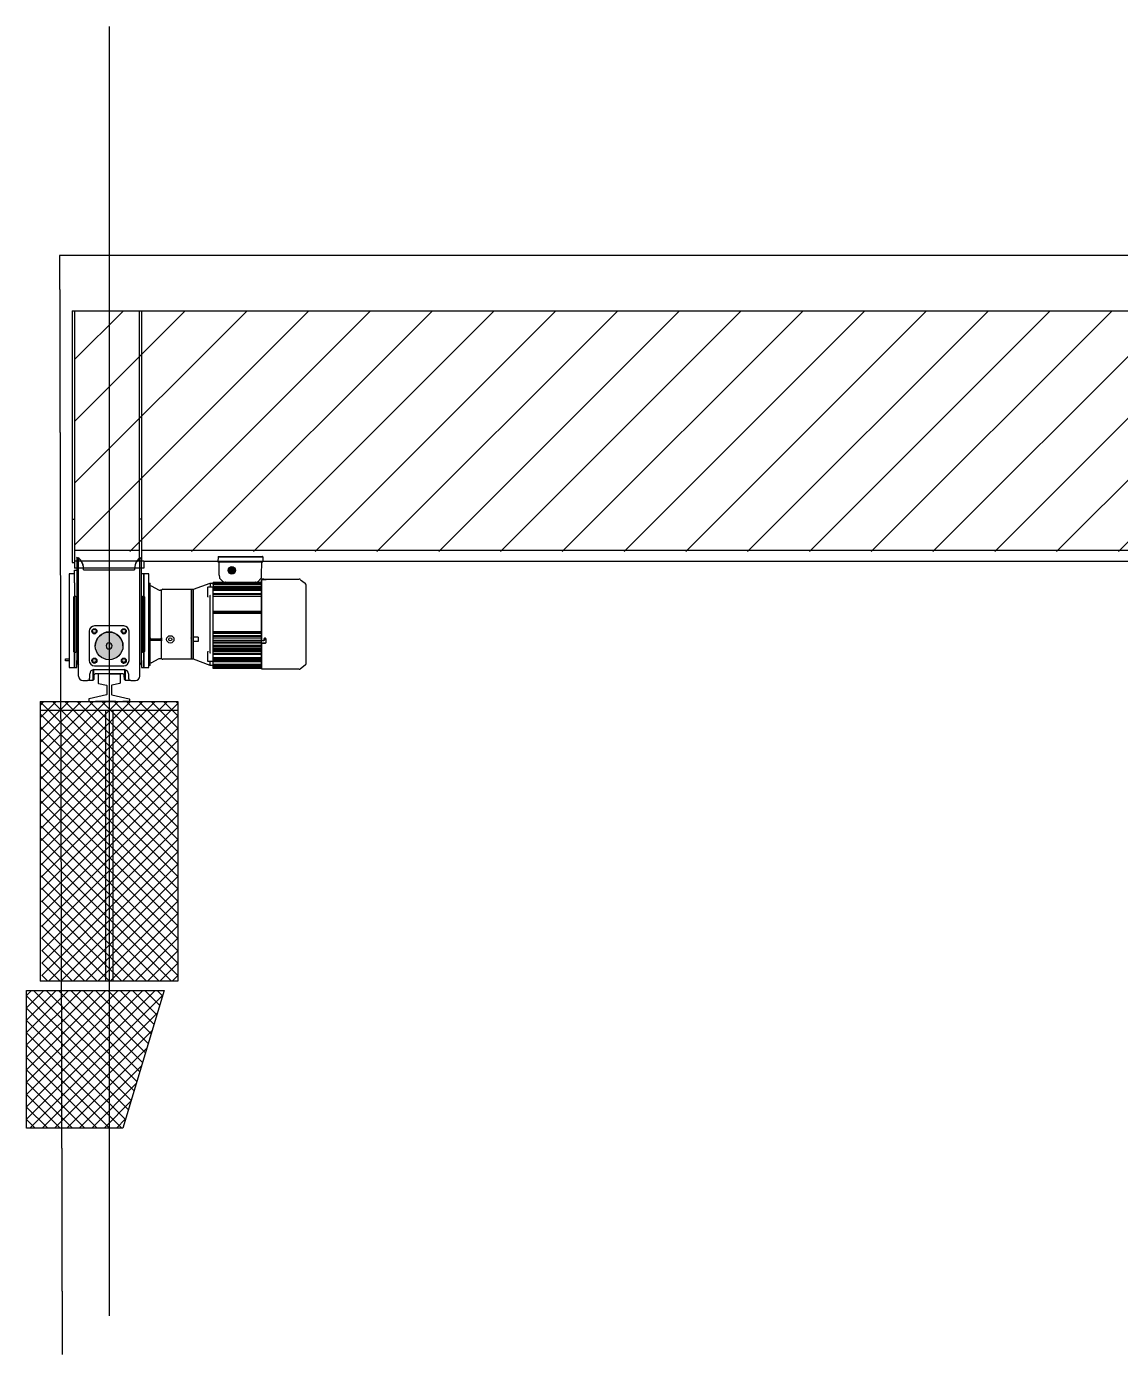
# Model space of a CAD drawing. Extents: x -599358 to 2865263, y -1062760 to 486533.
# Drawn here: x 269961 to 273936, y -695867 to -691042 of the extents above; entities that cross this region are included whole.
import ezdxf

# ---------------------------------------------------------------- set-up
doc = ezdxf.new("R2010")
doc.units = 0
doc.linetypes.add('DASH', pattern=[0.35, 0.25, -0.1])
doc.linetypes.add('DOTE', pattern=[2.42, 2, -0.2, 0.02, -0.2])
for name, color, linetype in [('06A-01-03', 7, 'Continuous'), ('5剖面线层', 2, 'Continuous'), ('A-AXIS-DOTE', 14, 'DOTE'), ('A-HATCH-1', 252, 'Continuous'), ('A-HATCH-2', 251, 'Continuous'), ('A-LIN-V', 9, 'Continuous'), ('FAG16-10.01MA1-被', 7, 'Continuous'), ('FAG16-10.02MA1-被', 7, 'Continuous'), ('FAG16-10MA1-端梁结构', 7, 'Continuous'), ('FAG16-20.02MA1-轴', 7, 'Continuous'), ('FHSGH10105-主梁-01', 7, 'Continuous'), ('FHSGH10105-主梁-02', 7, 'Continuous'), ('FHSGH10105-主梁-04', 7, 'Continuous'), ('FHSGH10105-主梁-06', 7, 'Continuous'), ('G80接口', 7, 'Continuous'), ('G80箱体', 7, 'Continuous'), ('六角头螺栓_M5-135', 7, 'Continuous'), ('后端盖', 7, 'Continuous'), ('左缓冲器_M', 7, 'Continuous'), ('接线盒', 7, 'Continuous'), ('接线盒盖', 7, 'Continuous'), ('机壳', 7, 'Continuous'), ('电机接线盒密封垫', 7, 'Continuous'), ('端梁装置_M', 7, 'Continuous'), ('端盖', 7, 'Continuous'), ('连接板', 7, 'Continuous'), ('齿轴1', 7, 'Continuous')]:
    doc.layers.add(name, color=color, linetype=linetype)

# ---------------------------------------------------------------- blocks, each defined once
blk = doc.blocks.new('zw$F472')
at = {"layer": '5剖面线层'}
h = blk.add_hatch(color=250, dxfattribs=at)
h.dxf.hatch_style = 1
h.paths.add_polyline_path([(78, 46, 1), (14, 46, 1)])
at = {"layer": '左缓冲器_M', "color": 7, "linetype": 'Continuous'}
for p, q in [((0, 80), (0, 12)), ((80, 92), (12, 92)), ((80, 92), (12, 92)), ((92, 12), (92, 80)), ((12, 0), (80, 0))]:
    blk.add_line(p, q, dxfattribs=at)
blk.add_circle((46, 46), 32, dxfattribs=at)
blk.add_circle((46, 46), 32, dxfattribs=at)
for centre, radius, start, end in [((12, 80), 12, 90, 180), ((12, 80), 12, 90, 180), ((12, 80), 5.76, 0, 359.9997), ((12, 80), 5.76, 179.9997, 359.9997), ((46, 46), 32, 0, 179.9997), ((80, 80), 5.77, 0, 359.9997), ((80, 80), 5.76, 138.2865, 359.9997), ((80, 80), 5.76, 179.9997, 359.9997), ((80, 80), 12, 0, 90), ((80, 80), 12, 0, 90), ((80, 80), 5.76, 0, 30.6637), ((12, 12), 12, 180, 270), ((12, 12), 5.76, 0, 359.9997), ((12, 12), 5.76, 179.9997, 359.9997), ((80, 12), 5.76, 0, 359.9997), ((80, 12), 5.76, 179.9997, 359.9997), ((80, 12), 5.77, 240.2721, 271.2954), ((80, 12), 5.77, 240.2724, 271.2951), ((80, 12), 12, 270, 0)]:
    blk.add_arc(centre, radius, start, end, dxfattribs=at)
at = {"layer": '端梁装置_M', "color": 7, "linetype": 'Continuous'}
for centre, start in [((12, 80), 0), ((12, 80), 179.9997), ((80, 80), 0), ((80, 80), 179.9997), ((12, 12), 0), ((12, 12), 179.9997), ((80, 12), 0), ((80, 12), 179.9997)]:
    blk.add_arc(centre, 4.8, start, 359.9997, dxfattribs=at)

msp = doc.modelspace()

# ---------------------------------------------------------------- hatches: boundary and pattern name
at = {"layer": '5剖面线层'}
h = msp.add_hatch(color=4, dxfattribs=at)
h.dxf.hatch_style = 1
h.paths.add_polyline_path([(270720, -693017.6, 1), (270692.9, -693017.6, 1)])
h = msp.add_hatch(color=4, dxfattribs=at)
h.dxf.hatch_style = 1
h.paths.add_polyline_path([(270306.5, -693238.5, -0.999997), (270321.5, -693238.5, -0.999997), (270306.5, -693238.5)])
h.paths.add_polyline_path([(270199.6, -693238.5, -0.999997), (270214.7, -693238.5, -0.999997), (270199.6, -693238.5)])
h.paths.add_polyline_path([(270199.6, -693345.3, -0.999997), (270214.7, -693345.3, -0.999996)])
h.paths.add_polyline_path([(270306.5, -693345.3, -0.999997), (270321.5, -693345.3, -0.999997)])
at = {"layer": 'A-HATCH-1'}
h = msp.add_hatch(dxfattribs=at)
h.set_pattern_fill('ANSI31', color=4, scale=100, angle=180)
h.set_pattern_definition([(45, (-1118239.83, -1271056.52), (-112.253202, 112.253202), [])])
h.paths.add_polyline_path([(277910.6, -692074), (270134.9, -692074), (270134.9, -692949), (277910.6, -692949)])
at = {"layer": 'A-HATCH-2'}
h = msp.add_hatch(dxfattribs=at)
h.set_pattern_fill('ANSI37', color=256, scale=20)
h.set_pattern_definition([(45, (2038835.228, -1269966.52), (-22.4506403, 22.4506403), []), (135, (2038835.228, -1269966.52), (-22.4506403, -22.4506403), [])])
h.paths.add_polyline_path([(270016.3, -694510.4), (270010.6, -693494.2), (270510.6, -693494.2), (270510.6, -694510.4)])
h = msp.add_hatch(dxfattribs=at)
h.set_pattern_fill('ANSI37', color=256, scale=20)
h.set_pattern_definition([(45, (2038890.966, -1270556.52), (-22.4506403, 22.4506403), []), (135, (2038890.966, -1270556.52), (-22.4506403, -22.4506403), [])])
h.paths.add_polyline_path([(269960.6, -695044.2), (269960.6, -694544.2), (270460.6, -694544.2), (270310.6, -695044.2)])

# ---------------------------------------------------------------- linework, layer by layer
at = {"color": 6, "linetype": 'DASH'}
for p, q in [((277910.6, -691874), (270080.6, -691874)), ((270080.6, -691874), (270089.9, -695866.5))]:
    msp.add_line(p, q, dxfattribs=at)
at = {"color": 4}
msp.add_line((270389.8, -693312.3), (270386.7, -693312.3), dxfattribs=at)
at = {"color": 4, "ltscale": 0.5}
for p, q in [((270220.6, -693395.6), (270220.6, -693426.7)), ((270260.6, -693394), (270222.2, -693394)), ((270260.6, -693394), (270298.9, -693394)), ((270300.5, -693395.6), (270300.5, -693426.7)), ((270221.9, -693428.2), (270250.9, -693434.9)), ((270252.1, -693436.4), (270252.1, -693468)), ((270269, -693436.4), (270269, -693468)), ((270299.3, -693428.2), (270270.2, -693434.9)), ((270010.6, -693494.2), (270510.6, -693494.2)), ((270010.6, -693494.2), (270010.6, -693525.7)), ((270137.7, -693494.2), (270211.3, -693494.2)), ((270187, -693485.6), (270187, -693494.2)), ((270187, -693494.2), (270310.6, -693494.2)), ((270250.9, -693469.6), (270188.2, -693484)), ((270284.9, -693494.2), (270211.3, -693494.2)), ((270270.2, -693469.6), (270332.9, -693484)), ((270334.2, -693494.2), (270310.6, -693494.2)), ((270334.2, -693485.6), (270334.2, -693494.2)), ((270510.6, -693494.2), (270510.6, -693525.7)), ((270010.6, -693525.7), (270510.6, -693525.7)), ((270010.6, -693525.7), (270010.6, -694510.4)), ((270247.1, -693525.7), (270247.1, -694510.4)), ((270274, -693525.7), (270274, -694510.4)), ((270510.6, -693525.7), (270510.6, -694510.4)), ((270510.6, -694510.4), (270010.6, -694510.4))]:
    msp.add_line(p, q, dxfattribs=at)
at = {"color": 4}
msp.add_lwpolyline([(270102.5, -693339), (270116, -693339), (270116, -693346.8), (270102.5, -693346.8)], close=True, dxfattribs=at)
at = {"color": 4, "ltscale": 0.5}
for centre, start, end in [((270222.2, -693395.6), 90, 180), ((270298.9, -693395.6), 0, 90), ((270222.2, -693426.7), 180, 257), ((270250.6, -693436.4), 0, 77), ((270270.6, -693436.4), 103, 180), ((270298.9, -693426.7), 283, 0), ((270188.5, -693485.6), 103, 180), ((270250.6, -693468), 283, 0), ((270270.6, -693468), 180, 257), ((270332.6, -693485.6), 0, 77)]:
    msp.add_arc(centre, 1.57, start, end, dxfattribs=at)
at = {"layer": '06A-01-03', "color": 4, "linetype": 'Continuous'}
for p, q in [((270816.1, -693049.6), (270816.1, -693049.7)), ((270816.1, -693049.6), (270823.1, -693049.6)), ((270823.1, -693049.7), (270816.1, -693049.7)), ((270816.1, -693049.7), (270816.1, -693050.5)), ((270816.1, -693273.2), (270816.1, -693050.5)), ((270816.1, -693050.5), (270827.1, -693050.5)), ((270823.1, -693049.6), (270823.1, -693049.7)), ((270823.1, -693050.5), (270823.1, -693049.7)), ((270831, -693050.1), (270831, -693049.6)), ((270831, -693049.6), (270951.6, -693049.6)), ((270956.5, -693051.3), (270973.3, -693064.5)), ((270976.4, -693356), (270976.4, -693070.7)), ((270823.1, -693273.2), (270816.1, -693273.2)), ((270827.1, -693282.4), (270816.1, -693282.4)), ((270816.1, -693282.6), (270816.1, -693282.4)), ((270816.1, -693377.1), (270816.1, -693282.6)), ((270816.1, -693282.6), (270827.1, -693282.6)), ((270823.1, -693267.7), (270823.1, -693273.2)), ((270831, -693278.7), (270831, -693267.7)), ((270823.1, -693377.1), (270816.1, -693377.1)), ((270951.6, -693377.1), (270831, -693377.1)), ((270973.3, -693362.1), (270956.5, -693375.4))]:
    msp.add_line(p, q, dxfattribs=at)
for centre, radius, start, end in [((270827.1, -692967.8), 81.9, 267.251, 272.749), ((270951.6, -693057.4), 7.86, 51.8428, 90), ((270968.5, -693070.7), 7.86, 0, 51.8428), ((270827.1, -693267.6), 3.93, 359.6522, 180.3478), ((270827.1, -693278.5), 3.91, 269.7971, 359.8507), ((270827.1, -693278.6), 3.91, 269.7873, 359.8627), ((270827.1, -693458.9), 81.9, 87.251, 92.749), ((270951.6, -693369.2), 7.86, 270, 308.1572), ((270968.5, -693356), 7.86, 308.1572, 0)]:
    msp.add_arc(centre, radius, start, end, dxfattribs=at)
msp.add_open_spline([(270827.1, -693050.5), (270827.2, -693050.5), (270827.3, -693050.5), (270827.6, -693050.5), (270827.9, -693050.5), (270828.2, -693050.5), (270828.7, -693050.5), (270829.3, -693050.4), (270829.9, -693050.4), (270830.4, -693050.3), (270830.7, -693050.2), (270830.8, -693050.2), (270830.9, -693050.1), (270831, -693050.1), (270831, -693050.1), (270831, -693050.1)], degree=3, knots=[0, 0, 0, 0, 0.041659, 0.083241, 0.124924, 0.187526, 0.250171, 0.374622, 0.499792, 0.624328, 0.7493, 0.81163, 0.874211, 0.937221, 1, 1, 1, 1], dxfattribs=at)
at = {"layer": 'A-AXIS-DOTE', "color": 4}
msp.add_line((270260.6, -691041.5), (270260.6, -695726.5), dxfattribs=at)
at = {"layer": 'A-LIN-V', "color": 4}
msp.add_lwpolyline([(269960.6, -695044.2), (269960.6, -694544.2), (270460.6, -694544.2), (270310.6, -695044.2), (269960.6, -695044.2)], dxfattribs=at)
at = {"layer": 'FAG16-10.01MA1-被', "color": 4, "linetype": 'Continuous'}
for p, q in [((270201.2, -693378.9), (270201.2, -693417.6)), ((270204.7, -693414.5), (270204.7, -693378.3)), ((270205.6, -693398.5), (270204.7, -693414.5)), ((270310.9, -693394), (270210.3, -693394)), ((270316.4, -693414.3), (270315.6, -693398.5)), ((270316.4, -693378.3), (270316.4, -693414.3)), ((270319.7, -693417.6), (270319.7, -693378.9)), ((270201.2, -693417.6), (270182, -693417.6)), ((270204.7, -693414.5), (270201.2, -693417.6)), ((270319.7, -693417.6), (270316.4, -693414.3)), ((270339.1, -693417.6), (270319.7, -693417.6))]:
    msp.add_line(p, q, dxfattribs=at)
for centre, start, end in [((270210.3, -693398.7), 90, 177), ((270310.9, -693398.7), 3, 90)]:
    msp.add_arc(centre, 4.71, start, end, dxfattribs=at)
at = {"layer": 'FAG16-10.02MA1-被', "color": 4, "linetype": 'Continuous'}
for p, q in [((270131.3, -693114.3), (270134.5, -693111.2)), ((270134.5, -693111.2), (270134.5, -693112.3)), ((270134.5, -693111.2), (270139.6, -693111.2)), ((270139.6, -693112.3), (270139.6, -693111.2)), ((270381.5, -693112.3), (270381.5, -693111.2)), ((270381.5, -693111.2), (270386.7, -693111.2)), ((270386.7, -693112.3), (270386.7, -693111.2)), ((270386.7, -693111.2), (270389.8, -693114.3)), ((270131.3, -693115.3), (270131.3, -693114.3)), ((270131.3, -693115.3), (270131.3, -693312.3)), ((270134.5, -693315.5), (270134.5, -693112.3)), ((270139.6, -693112.3), (270139.6, -693315.5)), ((270139.6, -693113.5), (270142.7, -693113.5)), ((270378.4, -693113.5), (270381.5, -693113.5)), ((270381.5, -693112.3), (270381.5, -693315.5)), ((270386.7, -693112.3), (270386.7, -693315.5)), ((270389.8, -693114.3), (270389.8, -693115.3)), ((270389.8, -693312.3), (270389.8, -693115.3)), ((270134.5, -693315.5), (270131.3, -693312.3)), ((270139.6, -693315.5), (270134.5, -693315.5)), ((270142.7, -693313.1), (270139.6, -693313.1)), ((270381.5, -693313.1), (270378.4, -693313.1)), ((270386.7, -693315.5), (270381.5, -693315.5))]:
    msp.add_line(p, q, dxfattribs=at)
at = {"layer": 'FAG16-10MA1-端梁结构', "color": 4, "linetype": 'Continuous'}
for p, q in [((270142.7, -692971.3), (270142.7, -693345.3)), ((270149, -693401.9), (270149, -692971.3)), ((270353.3, -693009.2), (270167.9, -693009.2)), ((270372.1, -693401.9), (270372.1, -692971.3)), ((270378.4, -693345.3), (270378.4, -692971.3)), ((270167.9, -693015.5), (270353.3, -693015.5)), ((270386.3, -693029.5), (270378.4, -693029.5)), ((270386.3, -693060.9), (270386.3, -693029.5)), ((270386.3, -693060.9), (270386.3, -693111.2)), ((270134.9, -693339), (270134.9, -693315.5)), ((270134.9, -693339), (270134.9, -693370.5)), ((270142.7, -693370.5), (270142.7, -693345.3)), ((270378.4, -693345.3), (270378.4, -693370.5)), ((270386.3, -693315.5), (270386.3, -693339)), ((270386.3, -693370.5), (270386.3, -693339)), ((270134.9, -693370.5), (270142.7, -693370.5)), ((270189.9, -693409.7), (270189.9, -693394)), ((270205.6, -693378.3), (270315.6, -693378.3)), ((270331.3, -693394), (270331.3, -693409.7)), ((270378.4, -693370.5), (270386.3, -693370.5)), ((270164.7, -693417.6), (270182, -693417.6)), ((270339.1, -693417.6), (270356.4, -693417.6))]:
    msp.add_line(p, q, dxfattribs=at)
for centre, radius, start, end in [((270129.1, -693007.6), 38.7, 357.6766, 69.5037), ((270113, -693012.8), 54.9, 357.2127, 49.0501), ((270392, -693007.6), 38.7, 110.4963, 182.3234), ((270408.1, -693012.8), 54.9, 130.9499, 182.7873), ((270260.6, -693291.9), 11, 0, 180), ((270260.6, -693291.9), 11, 180, 0), ((270167.9, -693345.3), 25.1, 180, 221.4096), ((270353.3, -693345.3), 25.1, 318.5904, 0), ((270205.6, -693394), 15.7, 90, 180), ((270315.6, -693394), 15.7, 0, 90), ((270164.7, -693401.9), 15.7, 180, 270), ((270182, -693409.7), 7.86, 270, 0), ((270339.1, -693409.7), 7.86, 180, 270), ((270356.4, -693401.9), 15.7, 270, 0)]:
    msp.add_arc(centre, radius, start, end, dxfattribs=at)
at = {"layer": 'FAG16-20.02MA1-轴', "color": 4, "linetype": 'Continuous'}
for p, q in [((270116, -693029.5), (270116, -693060.9)), ((270134.9, -693029.5), (270116, -693029.5)), ((270116, -693060.9), (270116, -693339)), ((270386.3, -693029.5), (270386.3, -693060.9)), ((270405.1, -693029.5), (270386.3, -693029.5)), ((270386.3, -693111.2), (270386.3, -693060.9)), ((270405.1, -693060.9), (270405.1, -693029.5)), ((270405.1, -693339), (270405.1, -693060.9)), ((270116, -693339), (270116, -693370.5)), ((270134.9, -693315.5), (270134.9, -693339)), ((270134.9, -693370.5), (270134.9, -693339)), ((270386.3, -693339), (270386.3, -693315.5)), ((270386.3, -693339), (270386.3, -693370.5)), ((270405.1, -693370.5), (270405.1, -693339)), ((270116, -693370.5), (270134.9, -693370.5)), ((270386.3, -693370.5), (270405.1, -693370.5))]:
    msp.add_line(p, q, dxfattribs=at)
at = {"layer": 'FHSGH10105-主梁-01', "color": 4, "linetype": 'Continuous'}
for p, q in [((270125.8, -692074), (270125.8, -692832)), ((270134.9, -692074), (270134.9, -692832)), ((270125.8, -692832), (270134.9, -692832)), ((270125.8, -692832), (270125.8, -692989.1)), ((270134.9, -692832), (270134.9, -692989.1)), ((270125.8, -692989.1), (270134.9, -692989.1))]:
    msp.add_line(p, q, dxfattribs=at)
at = {"layer": 'FHSGH10105-主梁-02', "color": 4, "linetype": 'Continuous'}
for p, q in [((270370.6, -692831.6), (270370.6, -692074)), ((270379.6, -692831.6), (270379.6, -692074)), ((270370.6, -692984), (270370.6, -692831.6)), ((270379.6, -692831.6), (270370.6, -692831.6)), ((270379.6, -692984), (270379.6, -692831.6)), ((270379.6, -692984), (270370.6, -692984))]:
    msp.add_line(p, q, dxfattribs=at)
at = {"layer": 'FHSGH10105-主梁-04', "color": 4, "linetype": 'Continuous'}
msp.add_line((270125.8, -692074), (277910.6, -692074), dxfattribs=at)
at = {"layer": 'FHSGH10105-主梁-06', "color": 4, "linetype": 'Continuous'}
for p, q in [((270134.9, -692944.7), (270370.6, -692944.7)), ((270379.6, -692944.7), (277910.6, -692944.7)), ((270386.3, -692984), (277910.6, -692984))]:
    msp.add_line(p, q, dxfattribs=at)
at = {"layer": 'G80接口', "color": 4, "linetype": 'Continuous'}
for p, q in [((270559.9, -693340.6), (270559.9, -693086)), ((270559.9, -693086), (270567.8, -693086)), ((270567.8, -693086), (270627.5, -693064)), ((270567.8, -693260.5), (270567.8, -693086)), ((270619.6, -693077.6), (270619.6, -693078.2)), ((270619.6, -693079), (270619.6, -693078.2)), ((270638.5, -693078.2), (270619.6, -693078.2)), ((270619.6, -693087.9), (270619.6, -693079)), ((270619.6, -693090), (270619.6, -693087.9)), ((270619.6, -693113.2), (270619.6, -693090)), ((270627.5, -693064), (270627.5, -693077.6)), ((270627.5, -693064), (270638.5, -693064)), ((270627.5, -693317), (270627.5, -693109.7)), ((270638.5, -693069.4), (270638.5, -693076.4)), ((270638.5, -693087.9), (270638.5, -693079)), ((270638.5, -693103.4), (270638.5, -693093.6)), ((270619.6, -693113.2), (270619.6, -693115.4)), ((270638.5, -693166.6), (270638.5, -693111.7)), ((270638.5, -693240.6), (270638.5, -693174.2)), ((270638.5, -693255.3), (270638.5, -693246.5)), ((270584.7, -693260.5), (270567.8, -693260.5)), ((270567.8, -693276.2), (270567.8, -693260.5)), ((270584.7, -693276.2), (270567.8, -693276.2)), ((270567.8, -693340.6), (270567.8, -693276.2)), ((270638.5, -693272.2), (270638.5, -693264.4)), ((270638.5, -693290.1), (270638.5, -693281.7)), ((270638.5, -693303), (270638.5, -693296.1)), ((270567.8, -693340.6), (270559.9, -693340.6)), ((270627.5, -693362.6), (270567.8, -693340.6)), ((270619.6, -693311.2), (270619.6, -693313.5)), ((270619.6, -693336.6), (270619.6, -693313.5)), ((270619.6, -693338.7), (270619.6, -693336.6)), ((270619.6, -693347.7), (270619.6, -693338.7)), ((270619.6, -693348.5), (270619.6, -693347.7)), ((270619.6, -693348.5), (270619.6, -693349)), ((270638.5, -693348.5), (270619.6, -693348.5)), ((270627.5, -693362.6), (270627.5, -693349.1)), ((270638.5, -693314.9), (270638.5, -693310)), ((270638.5, -693333), (270638.5, -693323.2)), ((270638.5, -693347.7), (270638.5, -693338.7)), ((270638.5, -693362.6), (270627.5, -693362.6))]:
    msp.add_line(p, q, dxfattribs=at)
for centre, radius, start, end in [((272195.9, -692607.4), 1646.8, 197.6875, 197.7471), ((270627.2, -693077.6), 0.34, 332.0769, 0.27), ((270626.6, -693109.6), 0.868, 359.567, 17.3644), ((270613, -693268.3), 29.4, 164.4802, 195.5198), ((272196.4, -693819.4), 1647.3, 162.253, 162.3125), ((270626.6, -693317), 0.868, 342.6356, 0.433), ((270627.2, -693349.1), 0.34, 359.73, 27.9231)]:
    msp.add_arc(centre, radius, start, end, dxfattribs=at)
for points, knots in [([(270627.5, -693077.7), (270627.4, -693077.8), (270627.4, -693077.8), (270627.3, -693077.9), (270627.3, -693078), (270627.2, -693078.1), (270627.2, -693078.1), (270627.1, -693078.1), (270627.1, -693078.1), (270627.1, -693078.1), (270627.1, -693078.1), (270627.1, -693078.1), (270627, -693078.2), (270627, -693078.2), (270627, -693078.2), (270627, -693078.2), (270626.9, -693078.2), (270626.9, -693078.2), (270626.9, -693078.2), (270626.9, -693078.2), (270626.9, -693078.2), (270626.9, -693078.2), (270626.9, -693078.2), (270626.9, -693078.2)], [0, 0, 0, 0, 0.125, 0.25, 0.375, 0.5, 0.625, 0.625, 0.65625, 0.65625, 0.6875, 0.75, 0.875, 0.875, 0.9375, 0.96875, 0.984375, 0.988281, 0.988281, 0.990234, 0.990234, 0.992187, 1, 1, 1, 1]), ([(270627.5, -693348.9), (270627.4, -693348.9), (270627.4, -693348.8), (270627.3, -693348.7), (270627.3, -693348.6), (270627.2, -693348.6), (270627.2, -693348.6), (270627.2, -693348.6), (270627.2, -693348.5), (270627.1, -693348.5), (270627.1, -693348.5), (270627, -693348.5), (270627, -693348.5), (270627, -693348.5), (270627, -693348.5), (270626.9, -693348.5), (270626.9, -693348.5), (270626.9, -693348.5), (270626.9, -693348.5), (270626.9, -693348.5), (270626.9, -693348.5)], [0, 0, 0, 0, 0.125, 0.25, 0.375, 0.5, 0.5, 0.5625, 0.5625, 0.625, 0.75, 0.875, 0.875, 0.9375, 0.96875, 0.984375, 0.988281, 0.988281, 0.992188, 1, 1, 1, 1])]:
    msp.add_open_spline(points, degree=3, knots=knots, dxfattribs=at)
at = {"layer": 'G80箱体', "color": 4, "linetype": 'Continuous'}
for p, q in [((270405.1, -693064), (270409.9, -693064)), ((270409.9, -693362.6), (270409.9, -693064)), ((270409.9, -693071.9), (270413, -693073.5)), ((270413, -693073.5), (270442.9, -693089.2)), ((270442.9, -693089.2), (270447.4, -693089.2)), ((270450.9, -693089.2), (270447.4, -693089.2)), ((270449.9, -693092.5), (270449.9, -693262.8)), ((270456.2, -693086), (270559.9, -693086)), ((270559.9, -693086), (270559.9, -693340.6)), ((270413, -693266), (270442.9, -693266)), ((270413, -693270.7), (270442.9, -693270.7)), ((270442.9, -693266), (270447.4, -693266)), ((270442.9, -693266), (270442.9, -693270.7)), ((270442.9, -693270.7), (270447.4, -693270.7)), ((270449.9, -693273.8), (270449.9, -693334.1)), ((270450.9, -693262.9), (270450.9, -693273.7)), ((270413, -693353.1), (270442.9, -693337.5)), ((270442.9, -693337.5), (270447.4, -693337.5)), ((270447.4, -693337.5), (270450.9, -693337.5)), ((270559.9, -693340.6), (270456.2, -693340.6)), ((270409.9, -693362.6), (270405.1, -693362.6)), ((270413, -693353.1), (270409.9, -693354.7))]:
    msp.add_line(p, q, dxfattribs=at)
for radius in [13.4, 5.43]:
    msp.add_circle((270482.9, -693268.3), radius, dxfattribs=at)
for centre, radius, start, end in [((270456.3, -693092.5), 6.35, 147.957, 180.0192), ((270456.2, -693092.3), 6.29, 90, 149.5894), ((270413, -693262.8), 3.14, 180, 270), ((270413, -693273.8), 3.14, 90, 180), ((270456.3, -693334.1), 6.35, 179.9807, 212.0431), ((270456.2, -693334.3), 6.29, 210.3893, 270)]:
    msp.add_arc(centre, radius, start, end, dxfattribs=at)
for points, degree, knots in [([(270449.9, -693262.8), (270449.9, -693263.2), (270449.8, -693263.6), (270449.5, -693264.4), (270449.3, -693264.7), (270448.7, -693265.3), (270448.4, -693265.6), (270447.6, -693265.9), (270447.2, -693266), (270446.8, -693266)], 3, [0, 0, 0, 0, 0.25, 0.25, 0.5, 0.5, 0.75, 0.75, 1, 1, 1, 1]), ([(270446.8, -693270.7), (270447.2, -693270.7), (270447.6, -693270.8), (270448.4, -693271.1), (270448.7, -693271.3), (270449.3, -693271.9), (270449.5, -693272.2), (270449.8, -693273), (270449.9, -693273.4), (270449.9, -693273.8)], 3, [0, 0, 0, 0, 0.25, 0.25, 0.5, 0.5, 0.75, 0.75, 1, 1, 1, 1]), ([(270447.4, -693266), (270448, -693266), (270448.6, -693265.7), (270449.2, -693265.5), (270449.7, -693265.1), (270450, -693264.9), (270450.2, -693264.7), (270450.4, -693264.4), (270450.5, -693264.2), (270450.7, -693263.9), (270450.8, -693263.6), (270450.9, -693263.3), (270450.9, -693262.9)], 2, [0, 0, 0, 0.25, 0.25, 0.5, 0.5, 0.625, 0.625, 0.75, 0.75, 0.875, 0.875, 1, 1, 1]), ([(270450.9, -693273.7), (270450.9, -693273.1), (270450.5, -693272.5), (270450.4, -693272.2), (270450.2, -693272), (270450, -693271.7), (270449.7, -693271.5), (270449.3, -693271.1), (270448.6, -693270.9), (270448, -693270.7), (270447.4, -693270.7)], 2, [0, 0, 0, 0.25, 0.25, 0.375, 0.375, 0.5, 0.5, 0.75, 0.75, 1, 1, 1])]:
    msp.add_open_spline(points, degree=degree, knots=knots, dxfattribs=at)
at = {"layer": '六角头螺栓_M5-135', "color": 4, "linetype": 'Continuous'}
for p, q in [((270638.5, -693085.5), (270657.8, -693085.5)), ((270657.8, -693085.5), (270812.9, -693085.5)), ((270657.8, -693341.1), (270638.5, -693341.1)), ((270812.9, -693341.1), (270657.8, -693341.1))]:
    msp.add_line(p, q, dxfattribs=at)
at = {"layer": '后端盖', "color": 4, "linetype": 'Continuous'}
for p, q in [((270812.9, -693052.5), (270812.9, -693052.2)), ((270812.9, -693052.2), (270816.1, -693052.2)), ((270812.9, -693052.5), (270812.9, -693053.8)), ((270812.9, -693053.8), (270812.9, -693061.6)), ((270812.9, -693069.4), (270812.9, -693076.4)), ((270812.9, -693077.8), (270816.1, -693077.8)), ((270812.9, -693078.2), (270812.9, -693088.8)), ((270812.9, -693100.2), (270812.9, -693100)), ((270812.9, -693100.2), (270812.9, -693103.4)), ((270812.9, -693110.9), (270812.9, -693166.6)), ((270812.9, -693173), (270812.9, -693240.6)), ((270812.9, -693246.5), (270812.9, -693255)), ((270812.9, -693260.9), (270812.9, -693275.7)), ((270812.9, -693281.7), (270812.9, -693290.1)), ((270812.9, -693296.1), (270812.9, -693303.7)), ((270812.9, -693310), (270812.9, -693315.7)), ((270812.9, -693323.7), (270812.9, -693326.4)), ((270812.9, -693326.6), (270812.9, -693326.4)), ((270812.9, -693337.8), (270812.9, -693348.5)), ((270816.1, -693348.9), (270812.9, -693348.9)), ((270812.9, -693374.1), (270812.9, -693374.4)), ((270816.1, -693374.4), (270812.9, -693374.4))]:
    msp.add_line(p, q, dxfattribs=at)
msp.add_circle((270827.1, -693268.3), 2.55, dxfattribs=at)
at = {"layer": '接线盒', "color": 4, "linetype": 'Continuous'}
for p, q in [((270661, -693035.2), (270660.1, -692986.9)), ((270814.8, -693035.2), (270815.7, -692986.9)), ((270661, -693035.2), (270661.1, -693043.8)), ((270662, -693046), (270676.3, -693060)), ((270677, -693060), (270676.3, -693060)), ((270677, -693060), (270683.2, -693060)), ((270684.8, -693060), (270683.2, -693060)), ((270684.8, -693060), (270791, -693060)), ((270792.5, -693060), (270791, -693060)), ((270792.5, -693060), (270798.8, -693060)), ((270799.5, -693060), (270798.8, -693060)), ((270799.5, -693060), (270813.7, -693046)), ((270814.7, -693043.8), (270814.8, -693035.2))]:
    msp.add_line(p, q, dxfattribs=at)
msp.add_circle((270706.5, -693017.6), 13.6, dxfattribs=at)
for centre, start, end in [((270664.3, -693043.7), 181, 225.5), ((270811.5, -693043.7), 314.5, 359)]:
    msp.add_arc(centre, 3.14, start, end, dxfattribs=at)
at = {"layer": '接线盒盖', "color": 4, "linetype": 'Continuous'}
for p, q in [((270656.5, -692968.9), (270656.2, -692986.9)), ((270656.2, -692986.9), (270664, -692986.9)), ((270657.3, -692967), (270818.5, -692967)), ((270657.3, -692967.5), (270657.3, -692967)), ((270657.3, -692967.5), (270657.3, -692968.1)), ((270657.3, -692968.1), (270664.3, -692968.1)), ((270664, -692986.9), (270811.7, -692986.9)), ((270664.3, -692968.1), (270811.4, -692968.1)), ((270811.4, -692968.1), (270818.5, -692968.1)), ((270811.7, -692986.9), (270819.6, -692986.9)), ((270818.5, -692967.5), (270819.3, -692967.6)), ((270819.3, -692968.9), (270819.6, -692986.9))]:
    msp.add_line(p, q, dxfattribs=at)
for centre, radius, start, end in [((270657.3, -692967.8), 0.79, 91.6365, 171.0157), ((270657.3, -692967.8), 0.786, 90, 91.4003), ((270818.5, -692967.8), 0.786, 88.5997, 90), ((270813.5, -692967.3), 5, 356.8455, 3.1545), ((270818.5, -692967.8), 0.791, 9.0859, 88.2619), ((270818.5, -692968.9), 0.786, 1.0038, 89.9962), ((270818.5, -692967.8), 0.785, 0.9973, 8.7508)]:
    msp.add_arc(centre, radius, start, end, dxfattribs=at)
msp.add_open_spline([(270657.3, -692968.1), (270657.1, -692968.1), (270656.9, -692968.2), (270656.6, -692968.4), (270656.5, -692968.6), (270656.5, -692968.9)], degree=3, knots=[0, 0, 0, 0, 0.5, 0.5, 1, 1, 1, 1], dxfattribs=at)
at = {"layer": '机壳', "color": 4, "linetype": 'Continuous'}
for p, q in [((270638.5, -693064.7), (270638.5, -693061.6)), ((270812.9, -693061.6), (270638.5, -693061.6)), ((270812.9, -693061.6), (270812.9, -693064.7)), ((270638.5, -693069.4), (270638.5, -693064.7)), ((270812.9, -693064.7), (270638.5, -693064.7)), ((270812.9, -693069.4), (270638.5, -693069.4)), ((270638.5, -693080.6), (270638.5, -693076.4)), ((270812.9, -693076.4), (270638.5, -693076.4)), ((270812.9, -693080.6), (270638.5, -693080.6)), ((270812.9, -693083.9), (270638.5, -693083.9)), ((270638.5, -693090.9), (270638.5, -693086.1)), ((270812.9, -693086.1), (270638.5, -693086.1)), ((270638.5, -693093.6), (270638.5, -693090.9)), ((270812.9, -693090.9), (270638.5, -693090.9)), ((270812.9, -693102.9), (270638.5, -693102.9)), ((270638.5, -693105.5), (270638.5, -693103.4)), ((270812.9, -693103.4), (270638.5, -693103.4)), ((270638.5, -693111.7), (270638.5, -693105.5)), ((270812.9, -693105.5), (270638.5, -693105.5)), ((270812.9, -693064.7), (270812.9, -693069.4)), ((270812.9, -693076.4), (270812.9, -693080.6)), ((270812.9, -693086.1), (270812.9, -693090.9)), ((270812.9, -693090.9), (270812.9, -693100)), ((270812.9, -693103.4), (270812.9, -693105.5)), ((270812.9, -693105.5), (270812.9, -693110.9)), ((270812.9, -693112.6), (270638.5, -693112.6)), ((270638.5, -693168.8), (270638.5, -693166.6)), ((270812.9, -693166.6), (270638.5, -693166.6)), ((270638.5, -693173.6), (270638.5, -693168.8)), ((270812.9, -693168.8), (270638.5, -693168.8)), ((270812.9, -693174.2), (270638.5, -693174.2)), ((270812.9, -693166.6), (270812.9, -693168.8)), ((270812.9, -693168.8), (270812.9, -693173)), ((270638.5, -693242.9), (270638.5, -693240.6)), ((270812.9, -693240.6), (270638.5, -693240.6)), ((270638.5, -693246.1), (270638.5, -693242.9)), ((270812.9, -693242.9), (270638.5, -693242.9)), ((270812.9, -693246.5), (270638.5, -693246.5)), ((270812.9, -693255), (270638.5, -693255)), ((270638.5, -693258.1), (270638.5, -693255.3)), ((270812.9, -693240.6), (270812.9, -693242.9)), ((270812.9, -693242.9), (270812.9, -693245.7)), ((270812.9, -693255.7), (270812.9, -693258.1)), ((270638.5, -693264.4), (270638.5, -693258.1)), ((270812.9, -693258.1), (270638.5, -693258.1)), ((270812.9, -693264.4), (270638.5, -693264.4)), ((270638.5, -693278.5), (270638.5, -693272.2)), ((270812.9, -693272.2), (270638.5, -693272.2)), ((270638.5, -693281.3), (270638.5, -693278.5)), ((270812.9, -693278.5), (270638.5, -693278.5)), ((270812.9, -693281.7), (270638.5, -693281.7)), ((270812.9, -693290.1), (270638.5, -693290.1)), ((270638.5, -693293.7), (270638.5, -693290.5)), ((270638.5, -693296.1), (270638.5, -693293.7)), ((270812.9, -693293.7), (270638.5, -693293.7)), ((270812.9, -693296.1), (270638.5, -693296.1)), ((270812.9, -693302.4), (270638.5, -693302.4)), ((270638.5, -693307.8), (270638.5, -693303)), ((270812.9, -693258.1), (270812.9, -693264.4)), ((270812.9, -693272.2), (270812.9, -693278.5)), ((270812.9, -693278.5), (270812.9, -693280.9)), ((270812.9, -693290.9), (270812.9, -693293.7)), ((270812.9, -693293.7), (270812.9, -693296.1)), ((270812.9, -693303.7), (270812.9, -693307.8)), ((270638.5, -693310), (270638.5, -693307.8)), ((270812.9, -693307.8), (270638.5, -693307.8)), ((270812.9, -693310), (270638.5, -693310)), ((270812.9, -693314.1), (270638.5, -693314.1)), ((270638.5, -693321.1), (270638.5, -693314.9)), ((270638.5, -693323.2), (270638.5, -693321.1)), ((270812.9, -693321.1), (270638.5, -693321.1)), ((270812.9, -693323.2), (270638.5, -693323.2)), ((270812.9, -693323.7), (270638.5, -693323.7)), ((270638.5, -693335.7), (270638.5, -693333)), ((270638.5, -693340.5), (270638.5, -693335.7)), ((270812.9, -693335.7), (270638.5, -693335.7)), ((270812.9, -693340.5), (270638.5, -693340.5)), ((270812.9, -693342.7), (270638.5, -693342.7)), ((270638.5, -693350.2), (270638.5, -693346)), ((270812.9, -693346), (270638.5, -693346)), ((270638.5, -693359.5), (270638.5, -693350.2)), ((270812.9, -693350.2), (270638.5, -693350.2)), ((270812.9, -693307.8), (270812.9, -693310)), ((270812.9, -693315.7), (270812.9, -693321.1)), ((270812.9, -693321.1), (270812.9, -693323.2)), ((270812.9, -693326.6), (270812.9, -693335.7)), ((270812.9, -693335.7), (270812.9, -693340.5)), ((270812.9, -693346), (270812.9, -693350.2)), ((270812.9, -693350.6), (270812.9, -693359.5)), ((270638.5, -693360.7), (270638.5, -693359.5)), ((270812.9, -693359.5), (270638.5, -693359.5)), ((270638.5, -693366), (270638.5, -693360.7)), ((270812.9, -693360.7), (270638.5, -693360.7)), ((270638.5, -693366.9), (270638.5, -693366)), ((270812.9, -693366), (270638.5, -693366)), ((270638.5, -693370.7), (270638.5, -693366.9)), ((270812.9, -693366.9), (270638.5, -693366.9)), ((270638.5, -693371.3), (270638.5, -693370.7)), ((270812.9, -693370.7), (270638.5, -693370.7)), ((270638.5, -693373.9), (270638.5, -693371.3)), ((270812.9, -693371.3), (270638.5, -693371.3)), ((270638.5, -693374.3), (270638.5, -693373.9)), ((270812.9, -693373.9), (270638.5, -693373.9)), ((270812.9, -693374.3), (270638.5, -693374.3)), ((270812.9, -693359.5), (270812.9, -693360.7)), ((270812.9, -693360.7), (270812.9, -693366)), ((270812.9, -693366), (270812.9, -693366.9)), ((270812.9, -693366.9), (270812.9, -693370.7)), ((270812.9, -693370.7), (270812.9, -693371.3)), ((270812.9, -693371.3), (270812.9, -693373.9)), ((270812.9, -693373.9), (270812.9, -693374.3))]:
    msp.add_line(p, q, dxfattribs=at)
at = {"layer": '电机接线盒密封垫', "color": 4, "linetype": 'Continuous'}
for p, q in [((270678.6, -693061.6), (270678.6, -693060)), ((270797.2, -693060), (270797.2, -693061.6))]:
    msp.add_line(p, q, dxfattribs=at)
at = {"layer": '端盖', "color": 4, "linetype": 'Continuous'}
for p, q in [((270134.9, -693062.3), (270134.9, -693016.9)), ((270134.9, -693016.9), (270142.7, -693016.9)), ((270134.9, -693062.3), (270134.9, -693111.2))]:
    msp.add_line(p, q, dxfattribs=at)
at = {"layer": '连接板', "color": 4, "linetype": 'Continuous'}
for p, q in [((270386.3, -692984), (270134.9, -692984)), ((270134.9, -692984), (270134.9, -693009.2)), ((270167.9, -693009.2), (270134.9, -693009.2)), ((270386.3, -693009.2), (270353.3, -693009.2)), ((270386.3, -692984), (270386.3, -693009.2))]:
    msp.add_line(p, q, dxfattribs=at)
at = {"layer": '齿轴1', "color": 4, "linetype": 'Continuous'}
msp.add_line((270559.1, -693270.8), (270559.1, -693272.4), dxfattribs=at)
msp.add_arc((270201.4, -693268.6), 357.7, 359.9169, 0.0674, dxfattribs=at)
msp.add_open_spline([(270559.1, -693264.2), (270559.1, -693264), (270559.1, -693263.7), (270559.1, -693263.1), (270559.1, -693262.3)], degree=2, knots=[0, 0, 0, 0.5, 0.5, 1, 1, 1], dxfattribs=at)

# ---------------------------------------------------------------- block references
at = {"color": 4, "xscale": 1.571585729816195, "yscale": 1.571585729816195, "zscale": 1.571585729816195}
msp.add_blockref('zw$F472', (270188.3, -693364.2), dxfattribs=at)

doc.saveas('drawing.dxf')
